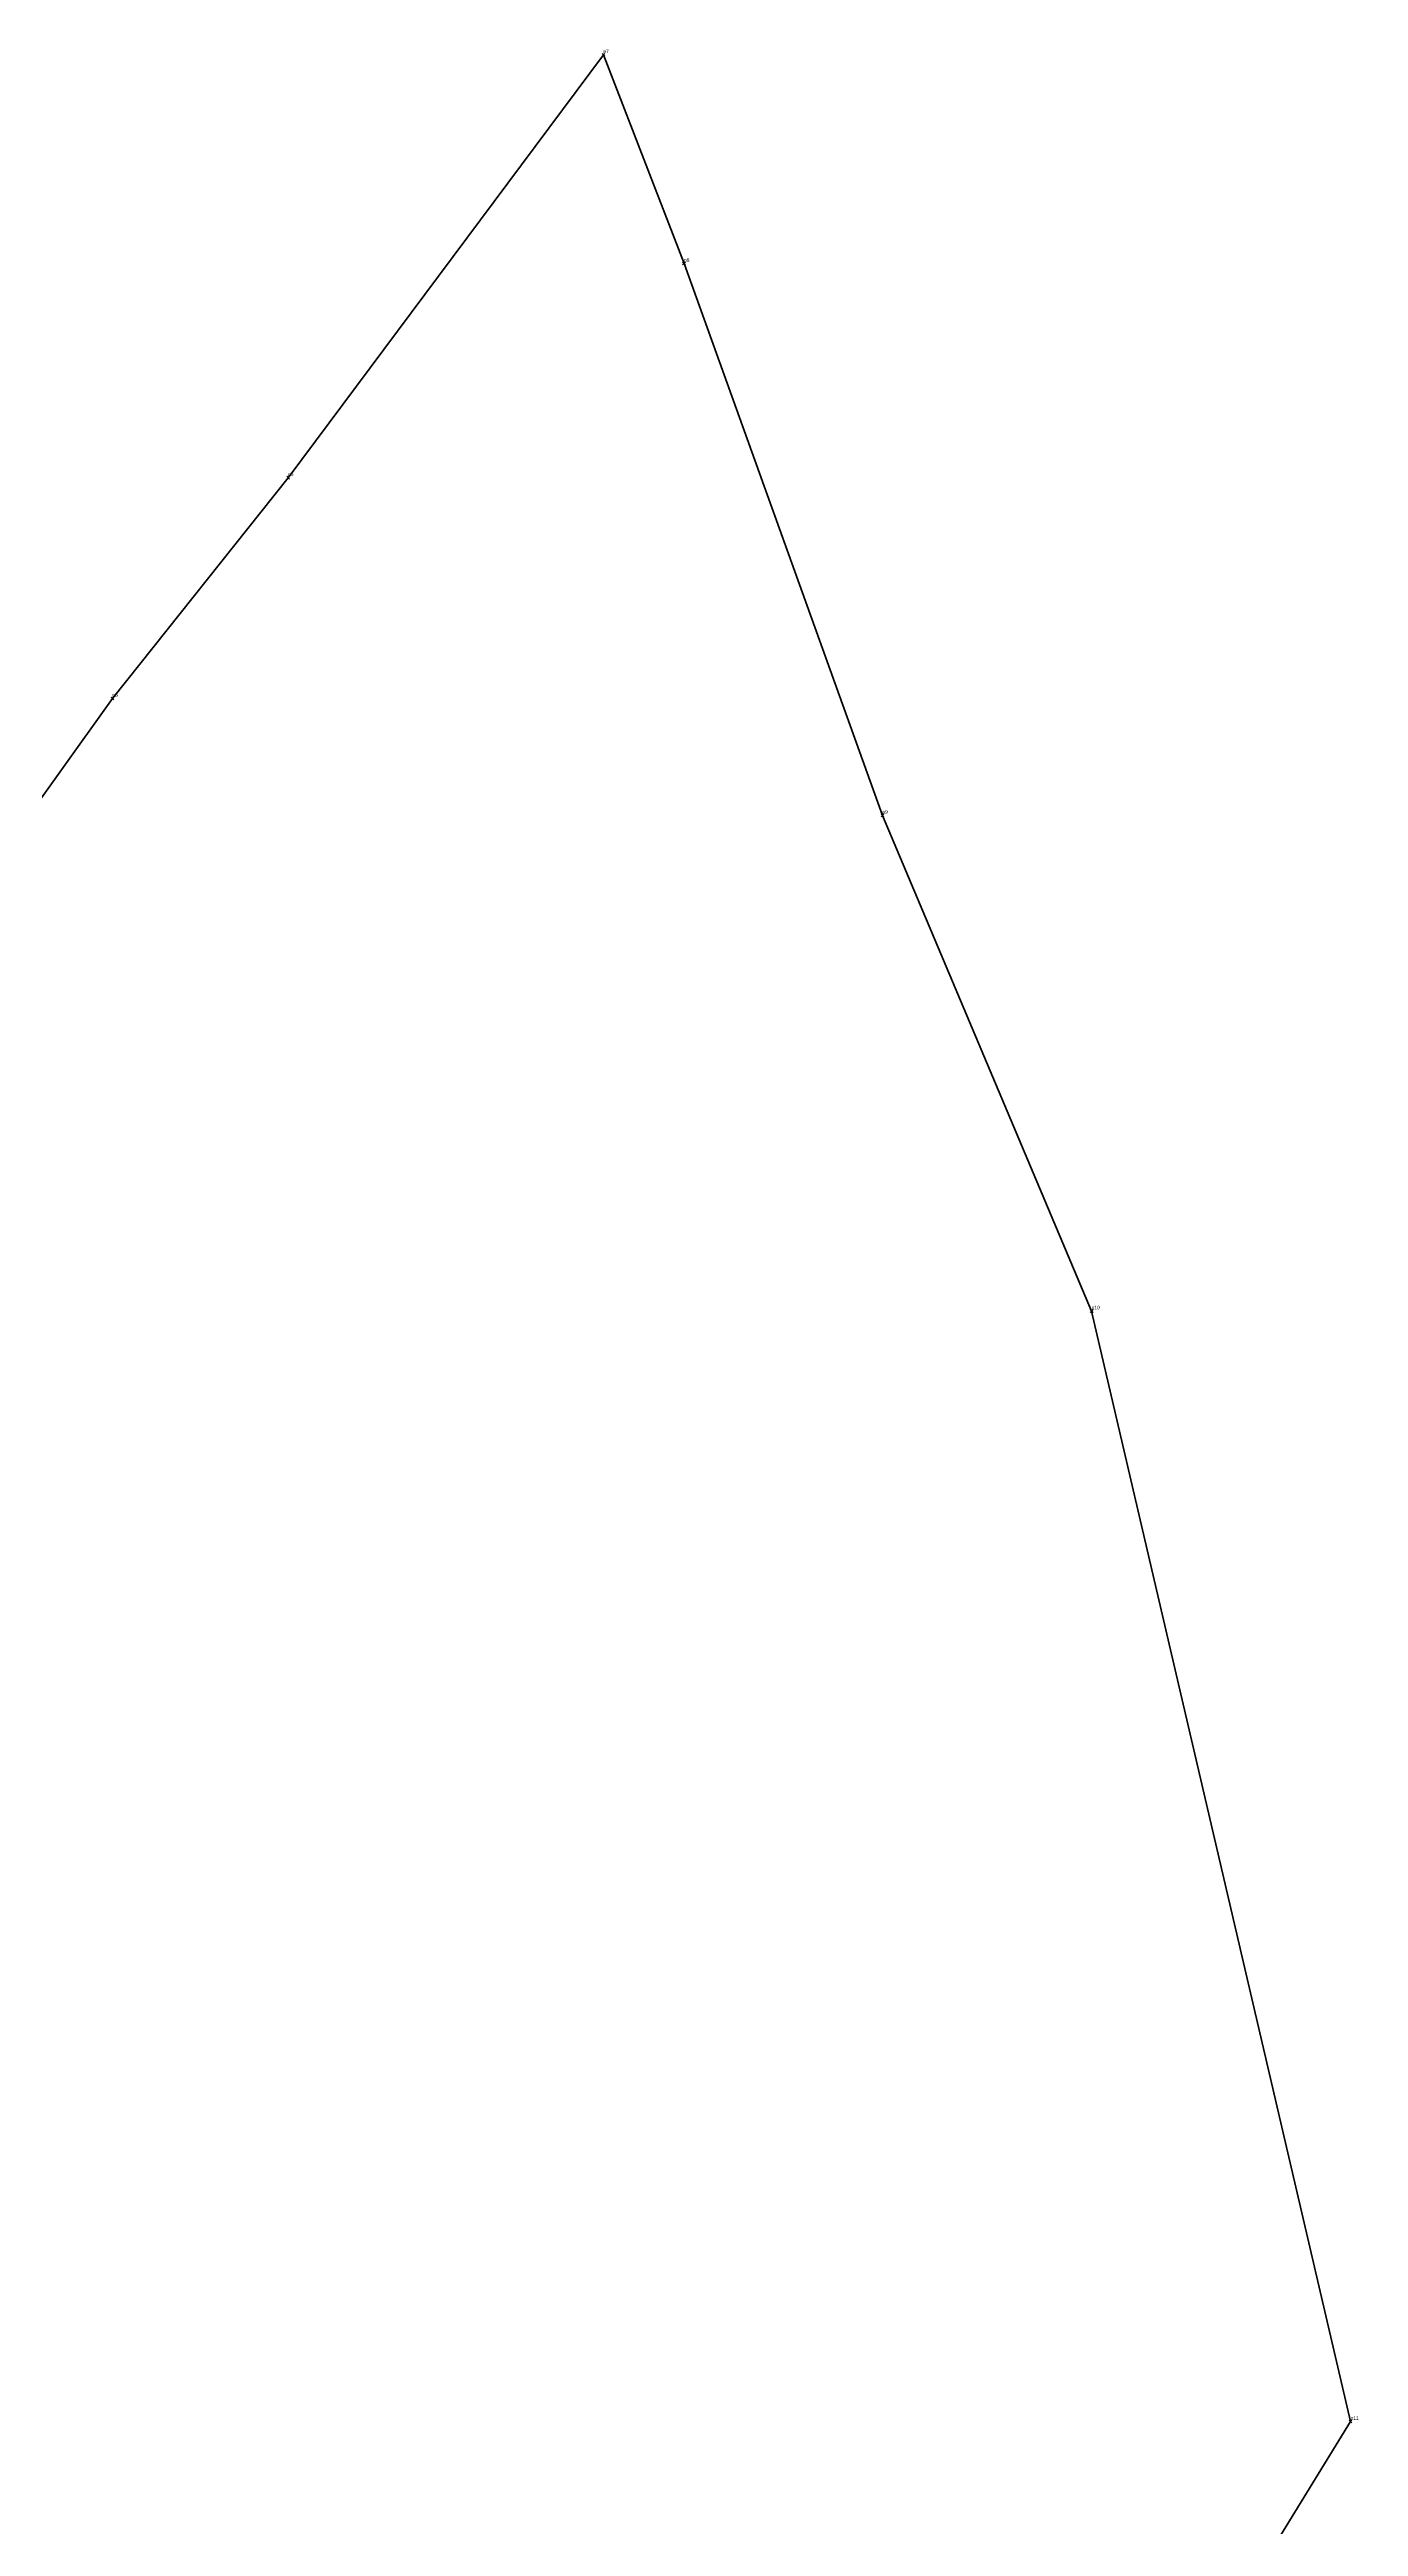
# Model space of a CAD drawing. Header units: millimetres. Extents: x 560037 to 560788, y 1315884 to 1316935.
# Drawn here: x 560599.5 to 560787.9, y 1316578.5 to 1316935.1 of the extents above; entities that cross this region are included whole.
import ezdxf

# ---------------------------------------------------------------- set-up
doc = ezdxf.new("R2010")
doc.units = ezdxf.units.MM
doc.header["$PDMODE"] = 3
doc.header["$PDSIZE"] = 0.2
doc.layers.get('0').update_dxf_attribs({"color": 1, "linetype": 'CONTINUOUS', "lineweight": 100})
doc.layers.add('CVL_CUADCON_TIT', color=1, linetype='CONTINUOUS')
for name, color, linetype, lineweight in [('Line', 250, 'CONTINUOUS', 100), ('Point', 5, 'CONTINUOUS', 100), ('Point_Name', 1, 'CONTINUOUS', 100)]:
    doc.layers.add(name, color=color, linetype=linetype, lineweight=lineweight)
doc.styles.get("Standard").update_dxf_attribs({"font": 'arial.ttf', "width": 0.65})

msp = doc.modelspace()

# ---------------------------------------------------------------- linework, layer by layer
msp.add_lwpolyline([(560469.52, 1316667.3), (560474.33, 1316685.1), (560500.28, 1316698.37), (560539.29, 1316744.91), (560608.53, 1316841.71), (560633.82, 1316873.5), (560679.22, 1316934.4), (560690.83, 1316904.34), (560719.39, 1316824.86), (560749.51, 1316753.51), (560786.79, 1316593.6), (560772.05, 1316569.61)])
at = {"layer": 'CVL_CUADCON_TIT'}
for p, q in [((560679.22, 1316934.4), (560633.82, 1316873.5)), ((560690.83, 1316904.34), (560679.22, 1316934.4)), ((560719.39, 1316824.86), (560690.83, 1316904.34)), ((560633.82, 1316873.5), (560608.53, 1316841.71)), ((560608.53, 1316841.71), (560539.29, 1316744.91)), ((560749.51, 1316753.51), (560719.39, 1316824.86)), ((560786.79, 1316593.6), (560749.51, 1316753.51)), ((560772.05, 1316569.61), (560786.79, 1316593.6))]:
    msp.add_line(p, q, dxfattribs=at)
at = {"layer": 'CVL_CUADCON_TIT', "color": 0}
msp.add_lwpolyline([(560417.71, 1316571.5), (560440.99, 1316606.63), (560443.85, 1316611.32), (560452.02, 1316623.55), (560469.52, 1316667.3), (560474.33, 1316685.1), (560500.28, 1316698.37), (560539.29, 1316744.91), (560608.53, 1316841.71), (560633.82, 1316873.5), (560679.22, 1316934.4), (560690.83, 1316904.34), (560719.39, 1316824.86), (560749.51, 1316753.51), (560786.79, 1316593.6), (560772.05, 1316569.61)], dxfattribs=at)
at = {"layer": 'Line'}
for points in [[(560633.82, 1316873.5, 0), (560679.22, 1316934.4, 0)], [(560690.83, 1316904.34, 0), (560679.22, 1316934.4, 0)], [(560690.83, 1316904.34, 0), (560719.39, 1316824.86, 0), (560749.51, 1316753.51, 0)], [(560633.82, 1316873.5, 0), (560608.53, 1316841.71, 0)], [(560539.29, 1316744.91, 0), (560608.53, 1316841.71, 0)], [(560749.51, 1316753.51, 0), (560786.79, 1316593.6, 0)]]:
    msp.add_polyline3d(points, dxfattribs=at)
at = {"layer": 'Point'}
for p in [(560679.22, 1316934.4, 233.07), (560690.83, 1316904.34, 226.56), (560633.82, 1316873.5, 203.09), (560608.53, 1316841.71, 202.72), (560719.39, 1316824.86, 190), (560749.51, 1316753.51, 175.66), (560786.79, 1316593.6, 182.85)]:
    msp.add_point(p, dxfattribs=at)

# ---------------------------------------------------------------- texts
at = {"layer": 'Point_Name'}
for s, p in [('p7', (560679.22, 1316934.65)), ('p8', (560690.83, 1316904.59)), ('p6', (560633.82, 1316873.75)), ('p5', (560608.53, 1316841.96)), ('p9', (560719.39, 1316825.11)), ('p10', (560749.51, 1316753.76)), ('p11', (560786.79, 1316593.85))]:
    msp.add_text(s, height=0.5, dxfattribs=at).set_placement(p)

doc.saveas('drawing.dxf')
